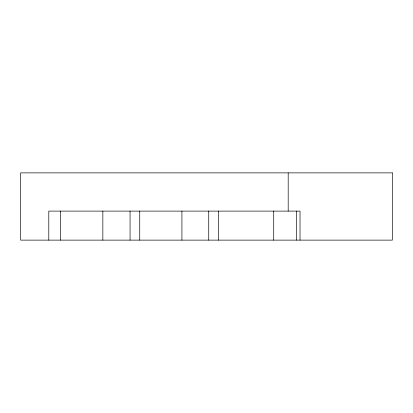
<?xml version="1.0" encoding="UTF-8"?>
<svg xmlns="http://www.w3.org/2000/svg" width="413" height="413" viewBox="0 0 413 413"><rect width="100%" height="100%" fill="white"/><g stroke="black" fill="none" stroke-linecap="round" stroke-linejoin="round"><path stroke-width="0.62" d="M300.029 240.123L300.029 211.105L48.796 211.105L48.796 240.123M296.58 211.105L296.58 240.123M288.191 172.877L288.191 211.105M273.711 211.105L273.711 240.123M218.42 211.105L218.42 240.123M208.735 211.105L208.735 240.123M181.916 211.105L181.916 240.123M139.744 211.105L139.744 240.123M130.059 211.105L130.059 240.123M102.852 211.105L102.852 240.123M60.628 211.105L60.628 240.123M392.35 172.877L20.65 172.877L20.65 240.123L392.35 240.123L392.35 172.877"/></g></svg>
